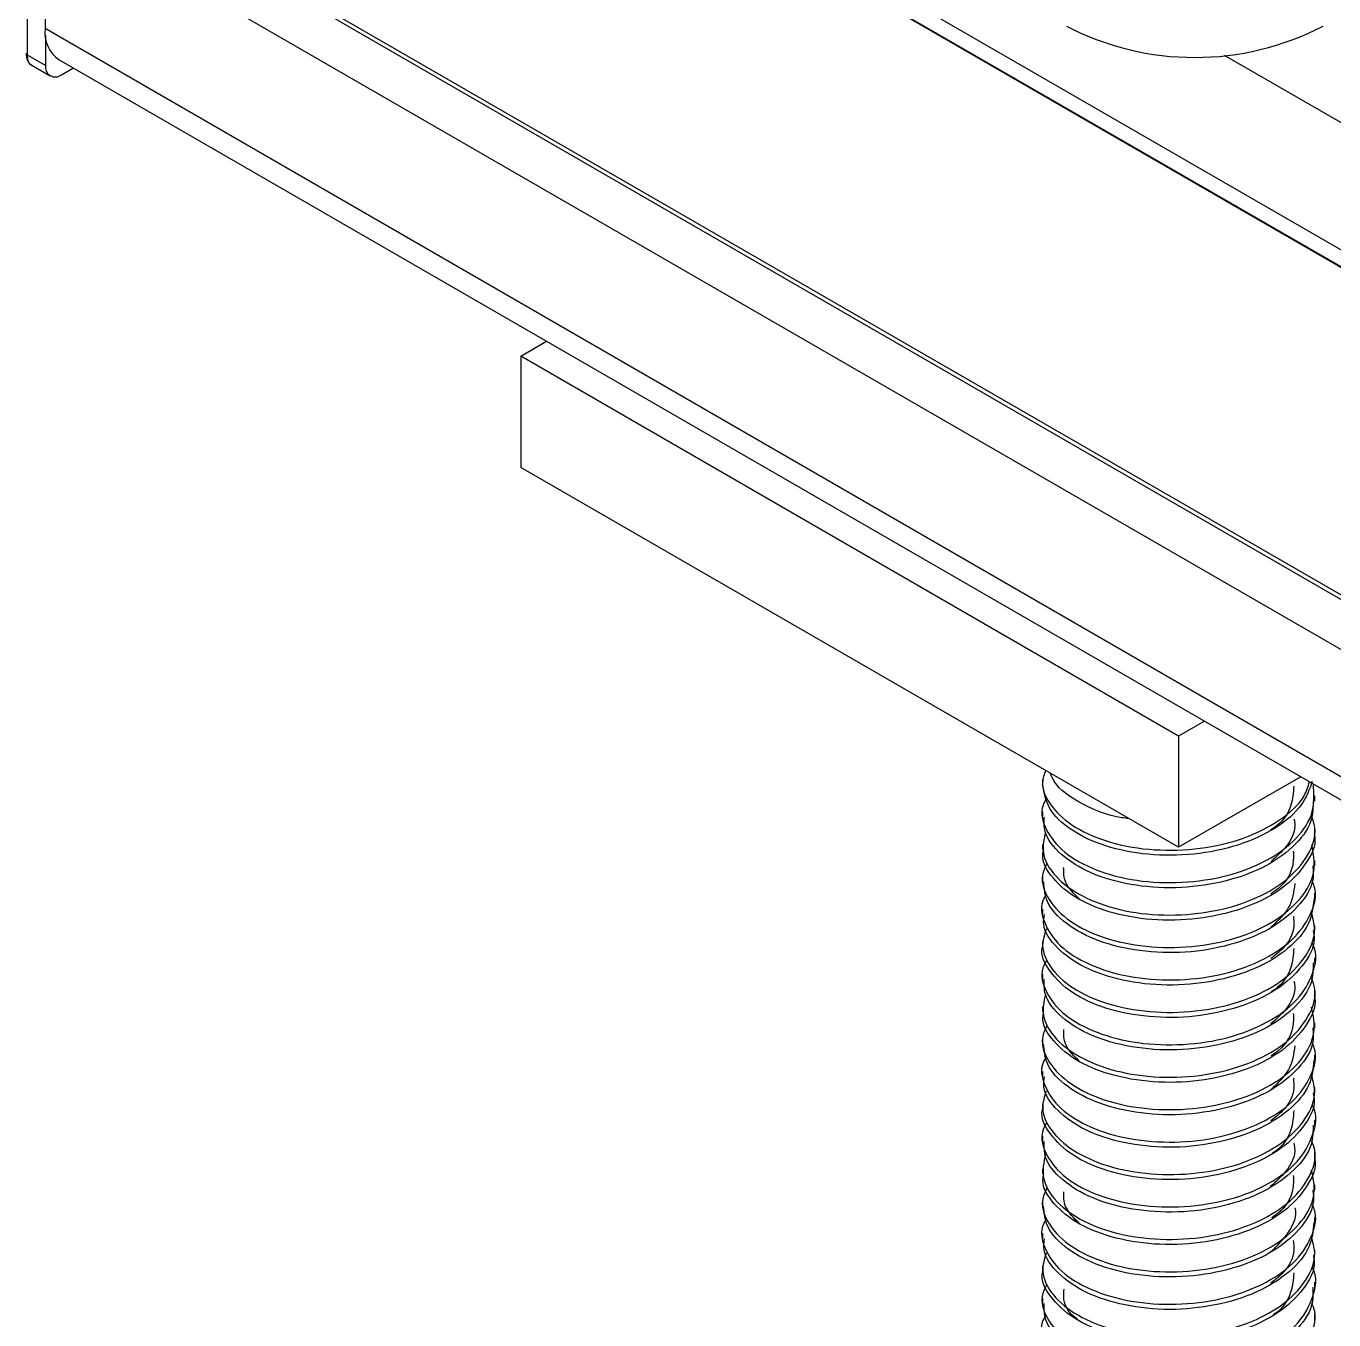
# Model space of a CAD drawing. Extents: x -976302 to -776254, y 5665 to 231437.
# Drawn here: x -791959.6 to -791669.6, y 89844.4 to 90131.2 of the extents above; entities that cross this region are included whole.
import ezdxf

# ---------------------------------------------------------------- set-up
doc = ezdxf.new("R2010")
doc.units = 0
doc.header["$LTSCALE"] = 1000
doc.header["$MEASUREMENT"] = 0
doc.layers.add('暖通', color=7, linetype='Continuous')

msp = doc.modelspace()

# ---------------------------------------------------------------- linework, layer by layer
at = {"layer": '暖通', "color": 7}
for p, q in [((-791959.32, 90124.8), (-791959.32, 90289.15)), ((-791959.32, 90124.8), (-791959.32, 90289.15)), ((-788397.26, 88193.43), (-791955.4, 90247.51)), ((-788397.26, 88193.43), (-791955.4, 90247.51)), ((-791953.11, 90242.44), (-788397.18, 88189.64)), ((-791953.11, 90242.44), (-788397.18, 88189.64)), ((-788397.18, 88189.49), (-791951.85, 90241.55)), ((-788397.18, 88189.49), (-791951.85, 90241.55)), ((-788397.18, 88115.85), (-791952.14, 90168.09)), ((-788397.18, 88115.85), (-791952.14, 90168.09)), ((-788397.18, 88116.86), (-791951.85, 90168.93)), ((-788397.18, 88116.86), (-791951.85, 90168.93)), ((-788397.26, 88104.79), (-791955.4, 90158.87)), ((-791955.4, 90158.87), (-791955.4, 90130.67)), ((-788397.26, 88104.79), (-791955.4, 90158.87)), ((-791955.4, 90158.87), (-791955.4, 90130.67)), ((-788397.26, 88076.59), (-791955.4, 90130.67)), ((-788397.26, 88076.59), (-791955.4, 90130.67)), ((-791955.32, 90129.21), (-791955.32, 90122.5)), ((-791955.32, 90129.21), (-791955.32, 90122.5)), ((-791955.32, 90122.5), (-791959.32, 90124.8)), ((-791955.32, 90122.5), (-791959.32, 90124.8)), ((-791952.28, 90123.76), (-788397.18, 88071.44)), ((-791952.28, 90123.76), (-788397.18, 88071.44)), ((-788680.71, 88385.27), (-791693.85, 90124.72)), ((-788680.71, 88385.27), (-791693.85, 90124.72)), ((-791958.47, 90122.61), (-791954.28, 90120.19)), ((-791958.47, 90122.61), (-791954.28, 90120.19)), ((-791951.77, 90120.44), (-791949.15, 90121.95)), ((-791951.77, 90120.44), (-791949.15, 90121.95)), ((-791849.91, 90058.05), (-791844.19, 90061.36)), ((-791849.91, 90058.05), (-791844.19, 90061.36)), ((-791704.02, 89973.84), (-791849.91, 90058.05)), ((-791849.91, 90058.05), (-791849.91, 90033.4)), ((-791704.02, 89973.84), (-791849.91, 90058.05)), ((-791849.91, 90058.05), (-791849.91, 90033.4)), ((-791704.02, 89949.18), (-791849.91, 90033.4)), ((-791704.02, 89949.18), (-791849.91, 90033.4)), ((-791698.3, 89977.14), (-791704.02, 89973.84)), ((-791698.3, 89977.14), (-791704.02, 89973.84)), ((-791704.02, 89973.84), (-791704.02, 89949.18)), ((-791704.02, 89973.84), (-791704.02, 89949.18)), ((-791734.21, 89964.2), (-791734.21, 89963.05)), ((-791734.21, 89964.2), (-791734.21, 89963.05)), ((-791676.95, 89964.81), (-791704.02, 89949.18)), ((-791676.95, 89964.81), (-791704.02, 89949.18)), ((-791673.83, 89959.46), (-791673.83, 89960.6)), ((-791673.83, 89959.46), (-791673.83, 89960.6)), ((-791734.21, 89957.01), (-791734.21, 89955.87)), ((-791734.21, 89957.01), (-791734.21, 89955.87)), ((-791673.83, 89952.27), (-791673.83, 89953.42)), ((-791673.83, 89952.27), (-791673.83, 89953.42)), ((-791734.21, 89949.82), (-791734.21, 89948.68)), ((-791734.21, 89949.82), (-791734.21, 89948.68)), ((-791673.83, 89945.08), (-791673.83, 89946.22)), ((-791673.83, 89945.08), (-791673.83, 89946.22)), ((-791734.21, 89942.63), (-791734.21, 89941.49)), ((-791734.21, 89942.63), (-791734.21, 89941.49)), ((-791673.83, 89937.89), (-791673.83, 89939.03)), ((-791673.83, 89937.89), (-791673.83, 89939.03)), ((-791734.21, 89935.43), (-791734.21, 89934.3)), ((-791734.21, 89935.43), (-791734.21, 89934.3)), ((-791673.83, 89930.7), (-791673.83, 89931.84)), ((-791673.83, 89930.7), (-791673.83, 89931.84)), ((-791734.21, 89928.25), (-791734.21, 89927.1)), ((-791734.21, 89928.25), (-791734.21, 89927.1)), ((-791673.83, 89923.51), (-791673.83, 89924.65)), ((-791673.83, 89923.51), (-791673.83, 89924.65)), ((-791734.21, 89921.05), (-791734.21, 89919.92)), ((-791734.21, 89921.05), (-791734.21, 89919.92)), ((-791673.83, 89916.32), (-791673.83, 89917.46)), ((-791673.83, 89916.32), (-791673.83, 89917.46)), ((-791734.21, 89913.86), (-791734.21, 89912.73)), ((-791734.21, 89913.86), (-791734.21, 89912.73)), ((-791673.83, 89909.13), (-791673.83, 89910.27)), ((-791673.83, 89909.13), (-791673.83, 89910.27)), ((-791734.21, 89906.68), (-791734.21, 89905.53)), ((-791734.21, 89906.68), (-791734.21, 89905.53)), ((-791673.83, 89901.94), (-791673.83, 89903.08)), ((-791673.83, 89901.94), (-791673.83, 89903.08)), ((-791734.21, 89899.48), (-791734.21, 89898.35)), ((-791734.21, 89899.48), (-791734.21, 89898.35)), ((-791673.83, 89894.75), (-791673.83, 89895.89)), ((-791673.83, 89894.75), (-791673.83, 89895.89)), ((-791734.21, 89892.3), (-791734.21, 89891.15)), ((-791734.21, 89892.3), (-791734.21, 89891.15)), ((-791673.83, 89887.56), (-791673.83, 89888.7)), ((-791673.83, 89887.56), (-791673.83, 89888.7)), ((-791734.21, 89885.1), (-791734.21, 89883.96)), ((-791734.21, 89885.1), (-791734.21, 89883.96)), ((-791673.83, 89880.36), (-791673.83, 89881.51)), ((-791673.83, 89880.36), (-791673.83, 89881.51)), ((-791734.21, 89877.91), (-791734.21, 89876.77)), ((-791734.21, 89877.91), (-791734.21, 89876.77)), ((-791673.83, 89873.18), (-791673.83, 89874.32)), ((-791673.83, 89873.18), (-791673.83, 89874.32)), ((-791734.21, 89870.73), (-791734.21, 89869.58)), ((-791734.21, 89870.73), (-791734.21, 89869.58)), ((-791673.83, 89865.99), (-791673.83, 89867.13)), ((-791673.83, 89865.99), (-791673.83, 89867.13)), ((-791734.21, 89863.53), (-791734.21, 89862.39)), ((-791734.21, 89863.53), (-791734.21, 89862.39)), ((-791673.83, 89858.8), (-791673.83, 89859.94)), ((-791673.83, 89858.8), (-791673.83, 89859.94)), ((-791734.21, 89856.34), (-791734.21, 89855.2)), ((-791734.21, 89856.34), (-791734.21, 89855.2)), ((-791673.83, 89851.61), (-791673.83, 89852.74)), ((-791673.83, 89851.61), (-791673.83, 89852.74)), ((-791734.21, 89849.15), (-791734.21, 89848.01)), ((-791734.21, 89849.15), (-791734.21, 89848.01)), ((-791673.83, 89844.41), (-791673.83, 89845.56)), ((-791673.83, 89844.41), (-791673.83, 89845.56))]:
    msp.add_line(p, q, dxfattribs=at)
for centre, radius, start, end in [((-791948.22, 90129.75), 7.24, 172.7442, 235.9436), ((-791948.22, 90129.75), 7.24, 172.7442, 235.9436), ((-791700.46, 90186.14), 61.87, 242.6097, 297.3903), ((-791700.46, 90186.14), 61.87, 242.6097, 297.3903), ((-791959.12, 90125.26), 0.495, 184.9664, 246.3537), ((-791959.12, 90125.26), 0.495, 184.9664, 246.3537), ((-791953.16, 90122.14), 2.2, 170.786, 309.2033), ((-791953.16, 90122.14), 2.2, 170.786, 309.2033)]:
    msp.add_arc(centre, radius, start, end, dxfattribs=at)
for points, knots in [([(-791959.59, 90125.23), (-791959.59, 90125.07), (-791959.63, 90124.31), (-791959.3, 90123.43), (-791958.76, 90122.68), (-791958.44, 90122.6), (-791958.42, 90122.59)], [0, 0, 0, 0, 0.13769, 0.653273, 0.985435, 1, 1, 1, 1]), ([(-791959.59, 90125.23), (-791959.59, 90125.07), (-791959.63, 90124.31), (-791959.3, 90123.43), (-791958.76, 90122.68), (-791958.44, 90122.6), (-791958.42, 90122.59)], [0, 0, 0, 0, 0.13769, 0.653273, 0.985435, 1, 1, 1, 1]), ([(-791958.44, 90122.66), (-791958.53, 90122.7), (-791958.86, 90122.82), (-791959.22, 90123.54), (-791959.29, 90124.38), (-791959.32, 90124.8)], [0, 0, 0, 0, 0.159313, 0.579219, 1, 1, 1, 1]), ([(-791958.44, 90122.66), (-791958.53, 90122.7), (-791958.86, 90122.82), (-791959.22, 90123.54), (-791959.29, 90124.38), (-791959.32, 90124.8)], [0, 0, 0, 0, 0.159313, 0.579219, 1, 1, 1, 1]), ([(-791733.54, 89966.23), (-791733.84, 89965.33), (-791734.73, 89962.64), (-791732.5, 89958.03), (-791727.26, 89953.38), (-791719.22, 89949.95), (-791709.5, 89948.31), (-791699.17, 89948.64), (-791689.34, 89950.92), (-791681.34, 89955.05), (-791676.25, 89959.5), (-791675.33, 89962.63), (-791675.01, 89963.69)], [0, 0, 0, 0, 0.055158, 0.1661414, 0.2771019, 0.3880936, 0.4990493, 0.6100184, 0.7209869, 0.8319485, 0.9429318, 1, 1, 1, 1]), ([(-791733.54, 89966.23), (-791733.84, 89965.33), (-791734.73, 89962.64), (-791732.5, 89958.03), (-791727.26, 89953.38), (-791719.22, 89949.95), (-791709.5, 89948.31), (-791699.17, 89948.64), (-791689.34, 89950.92), (-791681.34, 89955.05), (-791676.25, 89959.5), (-791675.33, 89962.63), (-791675.01, 89963.69)], [0, 0, 0, 0, 0.055158, 0.1661414, 0.2771019, 0.3880936, 0.4990493, 0.6100184, 0.7209869, 0.8319485, 0.9429318, 1, 1, 1, 1]), ([(-791715.03, 89955.54), (-791715.57, 89955.6), (-791719.4, 89956), (-791725.24, 89958.5), (-791730.85, 89962.05), (-791732.1, 89964.73), (-791732.52, 89965.64)], [0, 0, 0, 0, 0.061074, 0.435157, 0.809351, 1, 1, 1, 1]), ([(-791715.03, 89955.54), (-791715.57, 89955.6), (-791719.4, 89956), (-791725.24, 89958.5), (-791730.85, 89962.05), (-791732.1, 89964.73), (-791732.52, 89965.64)], [0, 0, 0, 0, 0.061074, 0.435157, 0.809351, 1, 1, 1, 1]), ([(-791733.29, 89960.12), (-791733.59, 89959.59), (-791734.88, 89957.31), (-791733.72, 89952.94), (-791729.75, 89947.9), (-791722.64, 89943.93), (-791713.48, 89941.52), (-791703.24, 89941.09), (-791693.1, 89942.59), (-791684.17, 89946.05), (-791677.55, 89950.96), (-791673.69, 89956.93), (-791673.99, 89961.11), (-791674.14, 89963.19)], [0, 0, 0, 0, 0.029612, 0.126756, 0.22388, 0.321012, 0.418143, 0.515263, 0.612409, 0.709532, 0.806682, 0.903802, 1, 1, 1, 1]), ([(-791733.29, 89960.12), (-791733.59, 89959.59), (-791734.88, 89957.31), (-791733.72, 89952.94), (-791729.75, 89947.9), (-791722.64, 89943.93), (-791713.48, 89941.52), (-791703.24, 89941.09), (-791693.1, 89942.59), (-791684.17, 89946.05), (-791677.55, 89950.96), (-791673.69, 89956.93), (-791673.99, 89961.11), (-791674.14, 89963.19)], [0, 0, 0, 0, 0.029612, 0.126756, 0.22388, 0.321012, 0.418143, 0.515263, 0.612409, 0.709532, 0.806682, 0.903802, 1, 1, 1, 1]), ([(-791674.41, 89963.77), (-791675.02, 89962.02), (-791676.36, 89958.22), (-791682.29, 89953.19), (-791690.65, 89949.38), (-791700.61, 89947.32), (-791710.93, 89947.3), (-791720.49, 89949.21), (-791728.12, 89952.8), (-791733.25, 89957.65), (-791733.87, 89961.27), (-791734.18, 89963.06)], [0, 0, 0, 0, 0.096839, 0.209995, 0.323184, 0.436337, 0.549514, 0.662673, 0.775838, 0.889006, 1, 1, 1, 1]), ([(-791674.41, 89963.77), (-791675.02, 89962.02), (-791676.36, 89958.22), (-791682.29, 89953.19), (-791690.65, 89949.38), (-791700.61, 89947.32), (-791710.93, 89947.3), (-791720.49, 89949.21), (-791728.12, 89952.8), (-791733.25, 89957.65), (-791733.87, 89961.27), (-791734.18, 89963.06)], [0, 0, 0, 0, 0.096839, 0.209995, 0.323184, 0.436337, 0.549514, 0.662673, 0.775838, 0.889006, 1, 1, 1, 1]), ([(-791678.49, 89962.69), (-791678.58, 89961.3), (-791678.79, 89958.12), (-791680.97, 89954.69), (-791683.35, 89953.18), (-791683.67, 89952.97)], [0, 0, 0, 0, 0.400329, 0.918248, 1, 1, 1, 1]), ([(-791678.49, 89962.69), (-791678.58, 89961.3), (-791678.79, 89958.12), (-791680.97, 89954.69), (-791683.35, 89953.18), (-791683.67, 89952.97)], [0, 0, 0, 0, 0.400329, 0.918248, 1, 1, 1, 1]), ([(-791674.18, 89959.48), (-791674.21, 89957.98), (-791674.29, 89954.38), (-791678.35, 89949.07), (-791685.3, 89944.3), (-791694.48, 89941.16), (-791704.7, 89939.86), (-791714.85, 89940.65), (-791723.81, 89943.24), (-791730.39, 89947.43), (-791733.98, 89951.89), (-791733.85, 89954.8), (-791733.8, 89955.88)], [0, 0, 0, 0, 0.077137, 0.184611, 0.292094, 0.399576, 0.507045, 0.614543, 0.722016, 0.829518, 0.936987, 1, 1, 1, 1]), ([(-791674.18, 89959.48), (-791674.21, 89957.98), (-791674.29, 89954.38), (-791678.35, 89949.07), (-791685.3, 89944.3), (-791694.48, 89941.16), (-791704.7, 89939.86), (-791714.85, 89940.65), (-791723.81, 89943.24), (-791730.39, 89947.43), (-791733.98, 89951.89), (-791733.85, 89954.8), (-791733.8, 89955.88)], [0, 0, 0, 0, 0.077137, 0.184611, 0.292094, 0.399576, 0.507045, 0.614543, 0.722016, 0.829518, 0.936987, 1, 1, 1, 1]), ([(-791733.54, 89952.56), (-791733.89, 89951.04), (-791734.65, 89947.69), (-791731.67, 89942.58), (-791725.75, 89938.16), (-791717.28, 89935.05), (-791707.34, 89933.84), (-791697.01, 89934.57), (-791687.49, 89937.28), (-791679.79, 89941.7), (-791675.02, 89947.28), (-791673.21, 89952.41), (-791674.27, 89955.29), (-791674.58, 89956.13)], [0, 0, 0, 0, 0.0815385, 0.1791122, 0.2766737, 0.3742622, 0.4718206, 0.5694004, 0.6669635, 0.7645323, 0.8621035, 0.9596619, 1, 1, 1, 1]), ([(-791733.54, 89952.56), (-791733.89, 89951.04), (-791734.65, 89947.69), (-791731.67, 89942.58), (-791725.75, 89938.16), (-791717.28, 89935.05), (-791707.34, 89933.84), (-791697.01, 89934.57), (-791687.49, 89937.28), (-791679.79, 89941.7), (-791675.02, 89947.28), (-791673.21, 89952.41), (-791674.27, 89955.29), (-791674.58, 89956.13)], [0, 0, 0, 0, 0.0815385, 0.1791122, 0.2766737, 0.3742622, 0.4718206, 0.5694004, 0.6669635, 0.7645323, 0.8621035, 0.9596619, 1, 1, 1, 1]), ([(-791678.44, 89955.48), (-791678.38, 89955.17), (-791677.93, 89953.08), (-791679.5, 89949.61), (-791682.34, 89947.08), (-791683.51, 89946.04)], [0, 0, 0, 0, 0.09235, 0.624857, 1, 1, 1, 1]), ([(-791678.44, 89955.48), (-791678.38, 89955.17), (-791677.93, 89953.08), (-791679.5, 89949.61), (-791682.34, 89947.08), (-791683.51, 89946.04)], [0, 0, 0, 0, 0.09235, 0.624857, 1, 1, 1, 1]), ([(-791733.26, 89945.62), (-791733.66, 89944.74), (-791734.86, 89942.1), (-791733.15, 89937.43), (-791728.47, 89932.58), (-791720.85, 89928.89), (-791711.38, 89926.89), (-791701.06, 89926.86), (-791691.08, 89928.78), (-791682.55, 89932.6), (-791676.51, 89937.76), (-791673.38, 89943.76), (-791674.13, 89947.78), (-791674.49, 89949.71)], [0, 0, 0, 0, 0.047287, 0.14328, 0.239248, 0.335236, 0.431204, 0.527172, 0.623154, 0.719122, 0.815118, 0.911083, 1, 1, 1, 1]), ([(-791733.26, 89945.62), (-791733.66, 89944.74), (-791734.86, 89942.1), (-791733.15, 89937.43), (-791728.47, 89932.58), (-791720.85, 89928.89), (-791711.38, 89926.89), (-791701.06, 89926.86), (-791691.08, 89928.78), (-791682.55, 89932.6), (-791676.51, 89937.76), (-791673.38, 89943.76), (-791674.13, 89947.78), (-791674.49, 89949.71)], [0, 0, 0, 0, 0.047287, 0.14328, 0.239248, 0.335236, 0.431204, 0.527172, 0.623154, 0.719122, 0.815118, 0.911083, 1, 1, 1, 1]), ([(-791674, 89952.26), (-791673.94, 89952.03), (-791673.39, 89949.73), (-791675.61, 89945.35), (-791680.69, 89939.82), (-791688.75, 89935.67), (-791698.44, 89933.22), (-791708.79, 89932.74), (-791718.57, 89934.28), (-791726.8, 89937.53), (-791732.15, 89942.2), (-791734.55, 89946.15), (-791734.03, 89948.31), (-791733.95, 89948.66)], [0, 0, 0, 0, 0.011893, 0.119422, 0.226928, 0.334465, 0.441967, 0.549481, 0.656996, 0.764503, 0.872032, 0.979536, 1, 1, 1, 1]), ([(-791674, 89952.26), (-791673.94, 89952.03), (-791673.39, 89949.73), (-791675.61, 89945.35), (-791680.69, 89939.82), (-791688.75, 89935.67), (-791698.44, 89933.22), (-791708.79, 89932.74), (-791718.57, 89934.28), (-791726.8, 89937.53), (-791732.15, 89942.2), (-791734.55, 89946.15), (-791734.03, 89948.31), (-791733.95, 89948.66)], [0, 0, 0, 0, 0.011893, 0.119422, 0.226928, 0.334465, 0.441967, 0.549481, 0.656996, 0.764503, 0.872032, 0.979536, 1, 1, 1, 1]), ([(-791678.59, 89948.3), (-791678.56, 89947.27), (-791678.47, 89944.43), (-791680.41, 89941.03), (-791682.95, 89939.23), (-791683.56, 89938.81)], [0, 0, 0, 0, 0.30505, 0.8339117, 1, 1, 1, 1]), ([(-791678.59, 89948.3), (-791678.56, 89947.27), (-791678.47, 89944.43), (-791680.41, 89941.03), (-791682.95, 89939.23), (-791683.56, 89938.81)], [0, 0, 0, 0, 0.30505, 0.8339117, 1, 1, 1, 1]), ([(-791674.26, 89945.09), (-791674.18, 89944.03), (-791673.94, 89940.88), (-791677.26, 89935.86), (-791683.6, 89930.79), (-791692.42, 89927.3), (-791702.51, 89925.58), (-791712.78, 89925.94), (-791722.08, 89928.17), (-791729.24, 89932.05), (-791733.61, 89936.74), (-791733.84, 89940.04), (-791733.94, 89941.5)], [0, 0, 0, 0, 0.0544136, 0.1618963, 0.2693744, 0.3768707, 0.4843436, 0.5918468, 0.6993223, 0.8068157, 0.9142942, 1, 1, 1, 1]), ([(-791674.26, 89945.09), (-791674.18, 89944.03), (-791673.94, 89940.88), (-791677.26, 89935.86), (-791683.6, 89930.79), (-791692.42, 89927.3), (-791702.51, 89925.58), (-791712.78, 89925.94), (-791722.08, 89928.17), (-791729.24, 89932.05), (-791733.61, 89936.74), (-791733.84, 89940.04), (-791733.94, 89941.5)], [0, 0, 0, 0, 0.0544136, 0.1618963, 0.2693744, 0.3768707, 0.4843436, 0.5918468, 0.6993223, 0.8068157, 0.9142942, 1, 1, 1, 1]), ([(-791725.91, 89937.6), (-791727.19, 89938.83), (-791729.5, 89941.03), (-791729.51, 89943.58), (-791729.52, 89944.72)], [0, 0, 0, 0, 0.554473, 1, 1, 1, 1]), ([(-791725.91, 89937.6), (-791727.19, 89938.83), (-791729.5, 89941.03), (-791729.51, 89943.58), (-791729.52, 89944.72)], [0, 0, 0, 0, 0.554473, 1, 1, 1, 1]), ([(-791733.41, 89938.66), (-791733.56, 89938.42), (-791734.86, 89936.47), (-791734.08, 89932.38), (-791730.77, 89927.19), (-791724.12, 89922.99), (-791715.28, 89920.25), (-791705.16, 89919.46), (-791694.9, 89920.59), (-791685.69, 89923.71), (-791678.48, 89928.41), (-791674.45, 89934.19), (-791673.14, 89938.91), (-791674.23, 89941.3), (-791674.41, 89941.69)], [0, 0, 0, 0, 0.01343, 0.110247, 0.207057, 0.303865, 0.400687, 0.497489, 0.59432, 0.691124, 0.787947, 0.884754, 0.981558, 1, 1, 1, 1]), ([(-791733.41, 89938.66), (-791733.56, 89938.42), (-791734.86, 89936.47), (-791734.08, 89932.38), (-791730.77, 89927.19), (-791724.12, 89922.99), (-791715.28, 89920.25), (-791705.16, 89919.46), (-791694.9, 89920.59), (-791685.69, 89923.71), (-791678.48, 89928.41), (-791674.45, 89934.19), (-791673.14, 89938.91), (-791674.23, 89941.3), (-791674.41, 89941.69)], [0, 0, 0, 0, 0.01343, 0.110247, 0.207057, 0.303865, 0.400687, 0.497489, 0.59432, 0.691124, 0.787947, 0.884754, 0.981558, 1, 1, 1, 1]), ([(-791678.26, 89941.11), (-791678.49, 89939.32), (-791678.92, 89935.84), (-791681.99, 89932.9), (-791683.47, 89931.48)], [0, 0, 0, 0, 0.514013, 1, 1, 1, 1]), ([(-791678.26, 89941.11), (-791678.49, 89939.32), (-791678.92, 89935.84), (-791681.99, 89932.9), (-791683.47, 89931.48)], [0, 0, 0, 0, 0.514013, 1, 1, 1, 1]), ([(-791673.98, 89937.9), (-791674.19, 89936.02), (-791674.63, 89932.05), (-791679.43, 89926.51), (-791686.86, 89922.02), (-791696.31, 89919.2), (-791706.61, 89918.28), (-791716.62, 89919.43), (-791725.25, 89922.32), (-791731.28, 89926.76), (-791734.26, 89930.99), (-791733.9, 89933.56), (-791733.8, 89934.29)], [0, 0, 0, 0, 0.096921, 0.204406, 0.31191, 0.419396, 0.52688, 0.634382, 0.741867, 0.849383, 0.956864, 1, 1, 1, 1]), ([(-791673.98, 89937.9), (-791674.19, 89936.02), (-791674.63, 89932.05), (-791679.43, 89926.51), (-791686.86, 89922.02), (-791696.31, 89919.2), (-791706.61, 89918.28), (-791716.62, 89919.43), (-791725.25, 89922.32), (-791731.28, 89926.76), (-791734.26, 89930.99), (-791733.9, 89933.56), (-791733.8, 89934.29)], [0, 0, 0, 0, 0.096921, 0.204406, 0.31191, 0.419396, 0.52688, 0.634382, 0.741867, 0.849383, 0.956864, 1, 1, 1, 1]), ([(-791733.36, 89931.11), (-791733.77, 89929.89), (-791734.77, 89926.87), (-791732.43, 89921.95), (-791727.07, 89917.31), (-791718.98, 89913.93), (-791709.23, 89912.34), (-791698.89, 89912.72), (-791689.13, 89915.06), (-791681.03, 89919.21), (-791675.65, 89924.61), (-791673.29, 89930.17), (-791674.26, 89933.57), (-791674.64, 89934.92)], [0, 0, 0, 0, 0.065575, 0.162377, 0.259159, 0.355969, 0.452747, 0.549537, 0.646326, 0.743109, 0.83991, 0.936689, 1, 1, 1, 1]), ([(-791733.36, 89931.11), (-791733.77, 89929.89), (-791734.77, 89926.87), (-791732.43, 89921.95), (-791727.07, 89917.31), (-791718.98, 89913.93), (-791709.23, 89912.34), (-791698.89, 89912.72), (-791689.13, 89915.06), (-791681.03, 89919.21), (-791675.65, 89924.61), (-791673.29, 89930.17), (-791674.26, 89933.57), (-791674.64, 89934.92)], [0, 0, 0, 0, 0.065575, 0.162377, 0.259159, 0.355969, 0.452747, 0.549537, 0.646326, 0.743109, 0.83991, 0.936689, 1, 1, 1, 1]), ([(-791678.58, 89933.91), (-791678.49, 89933.23), (-791678.19, 89930.75), (-791679.93, 89927.33), (-791682.65, 89925.2), (-791683.55, 89924.49)], [0, 0, 0, 0, 0.202516, 0.735048, 1, 1, 1, 1]), ([(-791678.58, 89933.91), (-791678.49, 89933.23), (-791678.19, 89930.75), (-791679.93, 89927.33), (-791682.65, 89925.2), (-791683.55, 89924.49)], [0, 0, 0, 0, 0.202516, 0.735048, 1, 1, 1, 1]), ([(-791674.19, 89930.69), (-791674.08, 89930.07), (-791673.63, 89927.38), (-791676.31, 89922.69), (-791682, 89917.36), (-791690.43, 89913.51), (-791700.33, 89911.4), (-791710.67, 89911.32), (-791720.23, 89913.18), (-791728.06, 89916.73), (-791732.77, 89921.58), (-791734.77, 89925.27), (-791734.21, 89927.09), (-791734.2, 89927.1)], [0, 0, 0, 0, 0.031687, 0.139199, 0.246696, 0.354224, 0.461717, 0.569232, 0.676732, 0.784235, 0.891745, 0.999238, 1, 1, 1, 1]), ([(-791674.19, 89930.69), (-791674.08, 89930.07), (-791673.63, 89927.38), (-791676.31, 89922.69), (-791682, 89917.36), (-791690.43, 89913.51), (-791700.33, 89911.4), (-791710.67, 89911.32), (-791720.23, 89913.18), (-791728.06, 89916.73), (-791732.77, 89921.58), (-791734.77, 89925.27), (-791734.21, 89927.09), (-791734.2, 89927.1)], [0, 0, 0, 0, 0.031687, 0.139199, 0.246696, 0.354224, 0.461717, 0.569232, 0.676732, 0.784235, 0.891745, 0.999238, 1, 1, 1, 1]), ([(-791733.28, 89924.15), (-791733.59, 89923.58), (-791734.88, 89921.26), (-791733.66, 89916.85), (-791729.6, 89911.82), (-791722.42, 89907.89), (-791713.22, 89905.53), (-791702.97, 89905.16), (-791692.83, 89906.71), (-791683.99, 89910.2), (-791677.31, 89915.17), (-791674, 89921.12), (-791673.15, 89925.63), (-791674.33, 89927.75), (-791674.41, 89927.89)], [0, 0, 0, 0, 0.03159, 0.127749, 0.223888, 0.320037, 0.416182, 0.512318, 0.608477, 0.704616, 0.800781, 0.896916, 0.993061, 1, 1, 1, 1]), ([(-791733.28, 89924.15), (-791733.59, 89923.58), (-791734.88, 89921.26), (-791733.66, 89916.85), (-791729.6, 89911.82), (-791722.42, 89907.89), (-791713.22, 89905.53), (-791702.97, 89905.16), (-791692.83, 89906.71), (-791683.99, 89910.2), (-791677.31, 89915.17), (-791674, 89921.12), (-791673.15, 89925.63), (-791674.33, 89927.75), (-791674.41, 89927.89)], [0, 0, 0, 0, 0.03159, 0.127749, 0.223888, 0.320037, 0.416182, 0.512318, 0.608477, 0.704616, 0.800781, 0.896916, 0.993061, 1, 1, 1, 1]), ([(-791678.48, 89926.74), (-791678.58, 89925.33), (-791678.81, 89922.13), (-791680.96, 89918.75), (-791683.25, 89917.28), (-791683.49, 89917.13)], [0, 0, 0, 0, 0.411906, 0.937408, 1, 1, 1, 1]), ([(-791678.48, 89926.74), (-791678.58, 89925.33), (-791678.81, 89922.13), (-791680.96, 89918.75), (-791683.25, 89917.28), (-791683.49, 89917.13)], [0, 0, 0, 0, 0.411906, 0.937408, 1, 1, 1, 1]), ([(-791674.2, 89923.53), (-791674.21, 89922.08), (-791674.24, 89918.54), (-791678.21, 89913.27), (-791685.08, 89908.45), (-791694.22, 89905.27), (-791704.43, 89903.92), (-791714.59, 89904.65), (-791723.6, 89907.19), (-791730.25, 89911.35), (-791733.93, 89915.84), (-791733.84, 89918.8), (-791733.81, 89919.93)], [0, 0, 0, 0, 0.074292, 0.181766, 0.289246, 0.396729, 0.504198, 0.611696, 0.719169, 0.826668, 0.934138, 1, 1, 1, 1]), ([(-791674.2, 89923.53), (-791674.21, 89922.08), (-791674.24, 89918.54), (-791678.21, 89913.27), (-791685.08, 89908.45), (-791694.22, 89905.27), (-791704.43, 89903.92), (-791714.59, 89904.65), (-791723.6, 89907.19), (-791730.25, 89911.35), (-791733.93, 89915.84), (-791733.84, 89918.8), (-791733.81, 89919.93)], [0, 0, 0, 0, 0.074292, 0.181766, 0.289246, 0.396729, 0.504198, 0.611696, 0.719169, 0.826668, 0.934138, 1, 1, 1, 1]), ([(-791733.57, 89916.62), (-791733.91, 89915.04), (-791734.63, 89911.64), (-791731.56, 89906.5), (-791725.56, 89902.1), (-791717.03, 89899.04), (-791707.07, 89897.88), (-791696.74, 89898.66), (-791687.26, 89901.42), (-791679.62, 89905.88), (-791674.94, 89911.49), (-791673.2, 89916.56), (-791674.26, 89919.36), (-791674.55, 89920.13)], [0, 0, 0, 0, 0.084305, 0.181943, 0.27957, 0.377223, 0.474847, 0.572493, 0.670121, 0.767756, 0.865392, 0.963016, 1, 1, 1, 1]), ([(-791733.57, 89916.62), (-791733.91, 89915.04), (-791734.63, 89911.64), (-791731.56, 89906.5), (-791725.56, 89902.1), (-791717.03, 89899.04), (-791707.07, 89897.88), (-791696.74, 89898.66), (-791687.26, 89901.42), (-791679.62, 89905.88), (-791674.94, 89911.49), (-791673.2, 89916.56), (-791674.26, 89919.36), (-791674.55, 89920.13)], [0, 0, 0, 0, 0.084305, 0.181943, 0.27957, 0.377223, 0.474847, 0.572493, 0.670121, 0.767756, 0.865392, 0.963016, 1, 1, 1, 1]), ([(-791678.45, 89919.52), (-791678.38, 89919.2), (-791677.95, 89917.09), (-791679.54, 89913.59), (-791682.4, 89911.06), (-791683.59, 89910.01)], [0, 0, 0, 0, 0.09729, 0.625207, 1, 1, 1, 1]), ([(-791678.45, 89919.52), (-791678.38, 89919.2), (-791677.95, 89917.09), (-791679.54, 89913.59), (-791682.4, 89911.06), (-791683.59, 89910.01)], [0, 0, 0, 0, 0.09729, 0.625207, 1, 1, 1, 1]), ([(-791673.96, 89916.31), (-791673.92, 89916.13), (-791673.36, 89913.89), (-791675.52, 89909.55), (-791680.51, 89904), (-791688.51, 89899.8), (-791698.17, 89897.31), (-791708.52, 89896.78), (-791718.33, 89898.27), (-791726.61, 89901.47), (-791732.05, 89906.11), (-791734.51, 89910.1), (-791734.01, 89912.31), (-791733.92, 89912.71)], [0, 0, 0, 0, 0.009066, 0.116595, 0.2241, 0.331635, 0.439136, 0.546647, 0.654162, 0.761668, 0.869197, 0.976699, 1, 1, 1, 1]), ([(-791673.96, 89916.31), (-791673.92, 89916.13), (-791673.36, 89913.89), (-791675.52, 89909.55), (-791680.51, 89904), (-791688.51, 89899.8), (-791698.17, 89897.31), (-791708.52, 89896.78), (-791718.33, 89898.27), (-791726.61, 89901.47), (-791732.05, 89906.11), (-791734.51, 89910.1), (-791734.01, 89912.31), (-791733.92, 89912.71)], [0, 0, 0, 0, 0.009066, 0.116595, 0.2241, 0.331635, 0.439136, 0.546647, 0.654162, 0.761668, 0.869197, 0.976699, 1, 1, 1, 1]), ([(-791733.27, 89909.65), (-791733.67, 89908.73), (-791734.85, 89906.04), (-791733.07, 89901.34), (-791728.3, 89896.51), (-791720.62, 89892.86), (-791711.11, 89890.91), (-791700.79, 89890.94), (-791690.83, 89892.91), (-791682.35, 89896.77), (-791676.4, 89901.96), (-791673.37, 89907.91), (-791674.15, 89911.85), (-791674.52, 89913.71)], [0, 0, 0, 0, 0.04958, 0.14567, 0.241736, 0.337823, 0.433887, 0.529954, 0.626033, 0.722098, 0.818191, 0.914254, 1, 1, 1, 1]), ([(-791733.27, 89909.65), (-791733.67, 89908.73), (-791734.85, 89906.04), (-791733.07, 89901.34), (-791728.3, 89896.51), (-791720.62, 89892.86), (-791711.11, 89890.91), (-791700.79, 89890.94), (-791690.83, 89892.91), (-791682.35, 89896.77), (-791676.4, 89901.96), (-791673.37, 89907.91), (-791674.15, 89911.85), (-791674.52, 89913.71)], [0, 0, 0, 0, 0.04958, 0.14567, 0.241736, 0.337823, 0.433887, 0.529954, 0.626033, 0.722098, 0.818191, 0.914254, 1, 1, 1, 1]), ([(-791678.59, 89912.35), (-791678.56, 89911.29), (-791678.49, 89908.44), (-791680.41, 89905.07), (-791682.91, 89903.31), (-791683.47, 89902.92)], [0, 0, 0, 0, 0.3133451, 0.8464895, 1, 1, 1, 1]), ([(-791678.59, 89912.35), (-791678.56, 89911.29), (-791678.49, 89908.44), (-791680.41, 89905.07), (-791682.91, 89903.31), (-791683.47, 89902.92)], [0, 0, 0, 0, 0.3133451, 0.8464895, 1, 1, 1, 1]), ([(-791674.26, 89909.13), (-791674.17, 89908.13), (-791673.9, 89905.03), (-791677.13, 89900.06), (-791683.39, 89894.95), (-791692.17, 89891.42), (-791702.24, 89889.65), (-791712.52, 89889.96), (-791721.85, 89892.14), (-791729.08, 89895.98), (-791733.56, 89900.7), (-791733.84, 89904.04), (-791733.96, 89905.55)], [0, 0, 0, 0, 0.051562, 0.159047, 0.266526, 0.374026, 0.4815, 0.589005, 0.696482, 0.803975, 0.911457, 1, 1, 1, 1]), ([(-791674.26, 89909.13), (-791674.17, 89908.13), (-791673.9, 89905.03), (-791677.13, 89900.06), (-791683.39, 89894.95), (-791692.17, 89891.42), (-791702.24, 89889.65), (-791712.52, 89889.96), (-791721.85, 89892.14), (-791729.08, 89895.98), (-791733.56, 89900.7), (-791733.84, 89904.04), (-791733.96, 89905.55)], [0, 0, 0, 0, 0.051562, 0.159047, 0.266526, 0.374026, 0.4815, 0.589005, 0.696482, 0.803975, 0.911457, 1, 1, 1, 1]), ([(-791725.9, 89901.62), (-791727.2, 89902.87), (-791729.51, 89905.09), (-791729.51, 89907.65), (-791729.51, 89908.76)], [0, 0, 0, 0, 0.563221, 1, 1, 1, 1]), ([(-791725.9, 89901.62), (-791727.2, 89902.87), (-791729.51, 89905.09), (-791729.51, 89907.65), (-791729.51, 89908.76)], [0, 0, 0, 0, 0.563221, 1, 1, 1, 1]), ([(-791733.38, 89902.69), (-791733.56, 89902.41), (-791734.86, 89900.41), (-791734.04, 89896.28), (-791730.63, 89891.11), (-791723.91, 89886.95), (-791715.03, 89884.25), (-791704.88, 89883.51), (-791694.64, 89884.7), (-791685.48, 89887.86), (-791678.33, 89892.6), (-791674.38, 89898.4), (-791673.14, 89903.1), (-791674.24, 89905.45), (-791674.41, 89905.81)], [0, 0, 0, 0, 0.01573, 0.112462, 0.209186, 0.305908, 0.402642, 0.499359, 0.596103, 0.692822, 0.78956, 0.886279, 0.982998, 1, 1, 1, 1]), ([(-791733.38, 89902.69), (-791733.56, 89902.41), (-791734.86, 89900.41), (-791734.04, 89896.28), (-791730.63, 89891.11), (-791723.91, 89886.95), (-791715.03, 89884.25), (-791704.88, 89883.51), (-791694.64, 89884.7), (-791685.48, 89887.86), (-791678.33, 89892.6), (-791674.38, 89898.4), (-791673.14, 89903.1), (-791674.24, 89905.45), (-791674.41, 89905.81)], [0, 0, 0, 0, 0.01573, 0.112462, 0.209186, 0.305908, 0.402642, 0.499359, 0.596103, 0.692822, 0.78956, 0.886279, 0.982998, 1, 1, 1, 1]), ([(-791678.25, 89905.16), (-791678.49, 89903.35), (-791678.96, 89899.81), (-791682.1, 89896.82), (-791683.64, 89895.36)], [0, 0, 0, 0, 0.510054, 1, 1, 1, 1]), ([(-791678.25, 89905.16), (-791678.49, 89903.35), (-791678.96, 89899.81), (-791682.1, 89896.82), (-791683.64, 89895.36)], [0, 0, 0, 0, 0.510054, 1, 1, 1, 1]), ([(-791674.02, 89901.95), (-791674.2, 89900.12), (-791674.58, 89896.2), (-791679.27, 89890.7), (-791686.63, 89886.17), (-791696.05, 89883.3), (-791706.34, 89882.33), (-791716.37, 89883.42), (-791725.05, 89886.27), (-791731.16, 89890.67), (-791734.22, 89894.94), (-791733.89, 89897.56), (-791733.79, 89898.34)], [0, 0, 0, 0, 0.094092, 0.201574, 0.309075, 0.416559, 0.52404, 0.63154, 0.739023, 0.846537, 0.954015, 1, 1, 1, 1]), ([(-791674.02, 89901.95), (-791674.2, 89900.12), (-791674.58, 89896.2), (-791679.27, 89890.7), (-791686.63, 89886.17), (-791696.05, 89883.3), (-791706.34, 89882.33), (-791716.37, 89883.42), (-791725.05, 89886.27), (-791731.16, 89890.67), (-791734.22, 89894.94), (-791733.89, 89897.56), (-791733.79, 89898.34)], [0, 0, 0, 0, 0.094092, 0.201574, 0.309075, 0.416559, 0.52404, 0.63154, 0.739023, 0.846537, 0.954015, 1, 1, 1, 1]), ([(-791733.38, 89895.14), (-791733.78, 89893.88), (-791734.76, 89890.81), (-791732.33, 89885.86), (-791726.89, 89881.26), (-791718.74, 89877.91), (-791708.96, 89876.37), (-791698.62, 89876.8), (-791688.89, 89879.2), (-791680.84, 89883.39), (-791675.55, 89888.81), (-791673.27, 89894.31), (-791674.27, 89897.64), (-791674.64, 89898.92)], [0, 0, 0, 0, 0.067868, 0.164776, 0.261665, 0.358584, 0.455469, 0.55237, 0.649265, 0.746157, 0.843064, 0.939951, 1, 1, 1, 1]), ([(-791733.38, 89895.14), (-791733.78, 89893.88), (-791734.76, 89890.81), (-791732.33, 89885.86), (-791726.89, 89881.26), (-791718.74, 89877.91), (-791708.96, 89876.37), (-791698.62, 89876.8), (-791688.89, 89879.2), (-791680.84, 89883.39), (-791675.55, 89888.81), (-791673.27, 89894.31), (-791674.27, 89897.64), (-791674.64, 89898.92)], [0, 0, 0, 0, 0.067868, 0.164776, 0.261665, 0.358584, 0.455469, 0.55237, 0.649265, 0.746157, 0.843064, 0.939951, 1, 1, 1, 1]), ([(-791678.58, 89897.96), (-791678.5, 89897.25), (-791678.2, 89894.76), (-791679.96, 89891.34), (-791682.66, 89889.23), (-791683.55, 89888.54)], [0, 0, 0, 0, 0.208244, 0.740547, 1, 1, 1, 1]), ([(-791678.58, 89897.96), (-791678.5, 89897.25), (-791678.2, 89894.76), (-791679.96, 89891.34), (-791682.66, 89889.23), (-791683.55, 89888.54)], [0, 0, 0, 0, 0.208244, 0.740547, 1, 1, 1, 1]), ([(-791674.17, 89894.73), (-791674.07, 89894.18), (-791673.6, 89891.54), (-791676.2, 89886.9), (-791681.81, 89881.53), (-791690.19, 89877.64), (-791700.06, 89875.48), (-791710.4, 89875.34), (-791719.99, 89877.16), (-791727.88, 89880.66), (-791732.69, 89885.49), (-791734.74, 89889.22), (-791734.18, 89891.09), (-791734.16, 89891.15)], [0, 0, 0, 0, 0.028842, 0.136359, 0.243859, 0.351391, 0.458887, 0.566404, 0.673907, 0.781413, 0.888927, 0.996424, 1, 1, 1, 1]), ([(-791674.17, 89894.73), (-791674.07, 89894.18), (-791673.6, 89891.54), (-791676.2, 89886.9), (-791681.81, 89881.53), (-791690.19, 89877.64), (-791700.06, 89875.48), (-791710.4, 89875.34), (-791719.99, 89877.16), (-791727.88, 89880.66), (-791732.69, 89885.49), (-791734.74, 89889.22), (-791734.18, 89891.09), (-791734.16, 89891.15)], [0, 0, 0, 0, 0.028842, 0.136359, 0.243859, 0.351391, 0.458887, 0.566404, 0.673907, 0.781413, 0.888927, 0.996424, 1, 1, 1, 1]), ([(-791733.27, 89888.18), (-791733.6, 89887.57), (-791734.88, 89885.2), (-791733.59, 89880.75), (-791729.44, 89875.75), (-791722.2, 89871.85), (-791712.96, 89869.55), (-791702.7, 89869.22), (-791692.58, 89870.82), (-791683.78, 89874.37), (-791677.17, 89879.36), (-791673.96, 89885.33), (-791673.16, 89889.82), (-791674.34, 89891.9), (-791674.41, 89892.01)], [0, 0, 0, 0, 0.033836, 0.129916, 0.225974, 0.322044, 0.418107, 0.514163, 0.610241, 0.7063, 0.802385, 0.898439, 0.994506, 1, 1, 1, 1]), ([(-791733.27, 89888.18), (-791733.6, 89887.57), (-791734.88, 89885.2), (-791733.59, 89880.75), (-791729.44, 89875.75), (-791722.2, 89871.85), (-791712.96, 89869.55), (-791702.7, 89869.22), (-791692.58, 89870.82), (-791683.78, 89874.37), (-791677.17, 89879.36), (-791673.96, 89885.33), (-791673.16, 89889.82), (-791674.34, 89891.9), (-791674.41, 89892.01)], [0, 0, 0, 0, 0.033836, 0.129916, 0.225974, 0.322044, 0.418107, 0.514163, 0.610241, 0.7063, 0.802385, 0.898439, 0.994506, 1, 1, 1, 1]), ([(-791678.47, 89890.79), (-791678.58, 89889.36), (-791678.84, 89886.14), (-791680.93, 89882.81), (-791683.14, 89881.39), (-791683.3, 89881.29)], [0, 0, 0, 0, 0.424453, 0.958553, 1, 1, 1, 1]), ([(-791678.47, 89890.79), (-791678.58, 89889.36), (-791678.84, 89886.14), (-791680.93, 89882.81), (-791683.14, 89881.39), (-791683.3, 89881.29)], [0, 0, 0, 0, 0.424453, 0.958553, 1, 1, 1, 1]), ([(-791674.21, 89887.57), (-791674.21, 89886.18), (-791674.2, 89882.7), (-791678.07, 89877.46), (-791684.86, 89872.6), (-791693.96, 89869.38), (-791704.15, 89867.97), (-791714.34, 89868.66), (-791723.39, 89871.15), (-791730.11, 89875.27), (-791733.89, 89879.79), (-791733.84, 89882.8), (-791733.82, 89883.98)], [0, 0, 0, 0, 0.071444, 0.178919, 0.286398, 0.393882, 0.50135, 0.608849, 0.716321, 0.823819, 0.931289, 1, 1, 1, 1]), ([(-791674.21, 89887.57), (-791674.21, 89886.18), (-791674.2, 89882.7), (-791678.07, 89877.46), (-791684.86, 89872.6), (-791693.96, 89869.38), (-791704.15, 89867.97), (-791714.34, 89868.66), (-791723.39, 89871.15), (-791730.11, 89875.27), (-791733.89, 89879.79), (-791733.84, 89882.8), (-791733.82, 89883.98)], [0, 0, 0, 0, 0.071444, 0.178919, 0.286398, 0.393882, 0.50135, 0.608849, 0.716321, 0.823819, 0.931289, 1, 1, 1, 1]), ([(-791733.57, 89881.15), (-791733.94, 89879.36), (-791734.67, 89875.75), (-791731.45, 89870.42), (-791725.36, 89866.05), (-791716.79, 89863.03), (-791706.79, 89861.93), (-791696.48, 89862.76), (-791687.03, 89865.57), (-791679.45, 89870.06), (-791674.86, 89875.7), (-791673.19, 89880.7), (-791674.25, 89883.43), (-791674.52, 89884.13)], [0, 0, 0, 0, 0.0947927, 0.1916696, 0.2885364, 0.3854276, 0.4822915, 0.5791787, 0.676046, 0.7729222, 0.8697961, 0.9666599, 1, 1, 1, 1]), ([(-791733.57, 89881.15), (-791733.94, 89879.36), (-791734.67, 89875.75), (-791731.45, 89870.42), (-791725.36, 89866.05), (-791716.79, 89863.03), (-791706.79, 89861.93), (-791696.48, 89862.76), (-791687.03, 89865.57), (-791679.45, 89870.06), (-791674.86, 89875.7), (-791673.19, 89880.7), (-791674.25, 89883.43), (-791674.52, 89884.13)], [0, 0, 0, 0, 0.0947927, 0.1916696, 0.2885364, 0.3854276, 0.4822915, 0.5791787, 0.676046, 0.7729222, 0.8697961, 0.9666599, 1, 1, 1, 1]), ([(-791678.46, 89883.57), (-791678.39, 89883.22), (-791677.96, 89881.09), (-791679.59, 89877.56), (-791682.48, 89875.03), (-791683.69, 89873.97)], [0, 0, 0, 0, 0.1019334, 0.6242384, 1, 1, 1, 1]), ([(-791678.46, 89883.57), (-791678.39, 89883.22), (-791677.96, 89881.09), (-791679.59, 89877.56), (-791682.48, 89875.03), (-791683.69, 89873.97)], [0, 0, 0, 0, 0.1019334, 0.6242384, 1, 1, 1, 1]), ([(-791673.92, 89880.36), (-791673.89, 89880.24), (-791673.33, 89878.05), (-791675.43, 89873.75), (-791680.33, 89868.18), (-791688.28, 89863.94), (-791697.9, 89861.4), (-791708.25, 89860.81), (-791718.09, 89862.25), (-791726.42, 89865.41), (-791731.94, 89870.03), (-791734.48, 89874.05), (-791733.99, 89876.31), (-791733.9, 89876.76)], [0, 0, 0, 0, 0.0062428, 0.113771, 0.2212745, 0.3288058, 0.4363054, 0.5438141, 0.6513276, 0.7588312, 0.8663602, 0.9738604, 1, 1, 1, 1]), ([(-791673.92, 89880.36), (-791673.89, 89880.24), (-791673.33, 89878.05), (-791675.43, 89873.75), (-791680.33, 89868.18), (-791688.28, 89863.94), (-791697.9, 89861.4), (-791708.25, 89860.81), (-791718.09, 89862.25), (-791726.42, 89865.41), (-791731.94, 89870.03), (-791734.48, 89874.05), (-791733.99, 89876.31), (-791733.9, 89876.76)], [0, 0, 0, 0, 0.0062428, 0.113771, 0.2212745, 0.3288058, 0.4363054, 0.5438141, 0.6513276, 0.7588312, 0.8663602, 0.9738604, 1, 1, 1, 1]), ([(-791733.27, 89873.68), (-791733.68, 89872.72), (-791734.84, 89869.98), (-791732.99, 89865.24), (-791728.13, 89860.45), (-791720.39, 89856.83), (-791710.84, 89854.93), (-791700.51, 89855.01), (-791690.59, 89857.03), (-791682.16, 89860.94), (-791676.28, 89866.16), (-791673.36, 89872.06), (-791674.17, 89875.92), (-791674.55, 89877.7)], [0, 0, 0, 0, 0.051873, 0.148062, 0.244227, 0.340414, 0.436576, 0.532743, 0.628919, 0.725084, 0.821275, 0.917436, 1, 1, 1, 1]), ([(-791733.27, 89873.68), (-791733.68, 89872.72), (-791734.84, 89869.98), (-791732.99, 89865.24), (-791728.13, 89860.45), (-791720.39, 89856.83), (-791710.84, 89854.93), (-791700.51, 89855.01), (-791690.59, 89857.03), (-791682.16, 89860.94), (-791676.28, 89866.16), (-791673.36, 89872.06), (-791674.17, 89875.92), (-791674.55, 89877.7)], [0, 0, 0, 0, 0.051873, 0.148062, 0.244227, 0.340414, 0.436576, 0.532743, 0.628919, 0.725084, 0.821275, 0.917436, 1, 1, 1, 1]), ([(-791678.59, 89876.4), (-791678.56, 89875.32), (-791678.5, 89872.45), (-791680.41, 89869.1), (-791682.87, 89867.38), (-791683.37, 89867.03)], [0, 0, 0, 0, 0.321932, 0.859691, 1, 1, 1, 1]), ([(-791678.59, 89876.4), (-791678.56, 89875.32), (-791678.5, 89872.45), (-791680.41, 89869.1), (-791682.87, 89867.38), (-791683.37, 89867.03)], [0, 0, 0, 0, 0.321932, 0.859691, 1, 1, 1, 1]), ([(-791674.26, 89873.18), (-791674.16, 89872.23), (-791673.86, 89869.19), (-791677, 89864.26), (-791683.19, 89859.12), (-791691.92, 89855.54), (-791701.96, 89853.72), (-791712.25, 89853.97), (-791721.63, 89856.11), (-791728.93, 89859.91), (-791733.51, 89864.65), (-791733.84, 89868.04), (-791734, 89869.6)], [0, 0, 0, 0, 0.04871, 0.156198, 0.263679, 0.371182, 0.478659, 0.586164, 0.693643, 0.801137, 0.908621, 1, 1, 1, 1]), ([(-791674.26, 89873.18), (-791674.16, 89872.23), (-791673.86, 89869.19), (-791677, 89864.26), (-791683.19, 89859.12), (-791691.92, 89855.54), (-791701.96, 89853.72), (-791712.25, 89853.97), (-791721.63, 89856.11), (-791728.93, 89859.91), (-791733.51, 89864.65), (-791733.84, 89868.04), (-791734, 89869.6)], [0, 0, 0, 0, 0.04871, 0.156198, 0.263679, 0.371182, 0.478659, 0.586164, 0.693643, 0.801137, 0.908621, 1, 1, 1, 1]), ([(-791725.88, 89865.63), (-791727.21, 89866.91), (-791729.52, 89869.14), (-791729.51, 89871.71), (-791729.5, 89872.81)], [0, 0, 0, 0, 0.571936, 1, 1, 1, 1]), ([(-791725.88, 89865.63), (-791727.21, 89866.91), (-791729.52, 89869.14), (-791729.51, 89871.71), (-791729.5, 89872.81)], [0, 0, 0, 0, 0.571936, 1, 1, 1, 1]), ([(-791733.36, 89866.72), (-791733.57, 89866.4), (-791734.87, 89864.36), (-791733.99, 89860.18), (-791730.49, 89855.03), (-791723.7, 89850.9), (-791714.77, 89848.25), (-791704.61, 89847.56), (-791694.38, 89848.8), (-791685.26, 89852.02), (-791678.17, 89856.79), (-791674.32, 89862.61), (-791673.13, 89867.28), (-791674.25, 89869.61), (-791674.41, 89869.93)], [0, 0, 0, 0, 0.018024, 0.114672, 0.211309, 0.307947, 0.404595, 0.501225, 0.597884, 0.694518, 0.791172, 0.887805, 0.984439, 1, 1, 1, 1]), ([(-791733.36, 89866.72), (-791733.57, 89866.4), (-791734.87, 89864.36), (-791733.99, 89860.18), (-791730.49, 89855.03), (-791723.7, 89850.9), (-791714.77, 89848.25), (-791704.61, 89847.56), (-791694.38, 89848.8), (-791685.26, 89852.02), (-791678.17, 89856.79), (-791674.32, 89862.61), (-791673.13, 89867.28), (-791674.25, 89869.61), (-791674.41, 89869.93)], [0, 0, 0, 0, 0.018024, 0.114672, 0.211309, 0.307947, 0.404595, 0.501225, 0.597884, 0.694518, 0.791172, 0.887805, 0.984439, 1, 1, 1, 1]), ([(-791678.23, 89869.21), (-791678.23, 89869.21), (-791677.75, 89867.44), (-791679.28, 89863.78), (-791682.25, 89860.8), (-791683.71, 89859.34)], [0, 0, 0, 0, 0.0002321, 0.5117253, 1, 1, 1, 1]), ([(-791678.23, 89869.21), (-791678.23, 89869.21), (-791677.75, 89867.44), (-791679.28, 89863.78), (-791682.25, 89860.8), (-791683.71, 89859.34)], [0, 0, 0, 0, 0.0002321, 0.5117253, 1, 1, 1, 1]), ([(-791674.05, 89866), (-791674.2, 89864.23), (-791674.53, 89860.36), (-791679.11, 89854.89), (-791686.4, 89850.31), (-791695.78, 89847.4), (-791706.06, 89846.37), (-791716.11, 89847.42), (-791724.84, 89850.22), (-791731.03, 89854.59), (-791734.18, 89858.89), (-791733.88, 89861.56), (-791733.79, 89862.39)], [0, 0, 0, 0, 0.091261, 0.19874, 0.306237, 0.41372, 0.521198, 0.628698, 0.736178, 0.84369, 0.951165, 1, 1, 1, 1]), ([(-791674.05, 89866), (-791674.2, 89864.23), (-791674.53, 89860.36), (-791679.11, 89854.89), (-791686.4, 89850.31), (-791695.78, 89847.4), (-791706.06, 89846.37), (-791716.11, 89847.42), (-791724.84, 89850.22), (-791731.03, 89854.59), (-791734.18, 89858.89), (-791733.88, 89861.56), (-791733.79, 89862.39)], [0, 0, 0, 0, 0.091261, 0.19874, 0.306237, 0.41372, 0.521198, 0.628698, 0.736178, 0.84369, 0.951165, 1, 1, 1, 1]), ([(-791733.4, 89859.17), (-791733.8, 89857.87), (-791734.74, 89854.75), (-791732.23, 89849.77), (-791726.7, 89845.2), (-791718.5, 89841.89), (-791708.69, 89840.41), (-791698.35, 89840.89), (-791688.66, 89843.33), (-791680.66, 89847.56), (-791675.45, 89853.02), (-791673.26, 89858.46), (-791674.27, 89861.71), (-791674.64, 89862.91)], [0, 0, 0, 0, 0.070159, 0.167175, 0.264174, 0.361202, 0.458197, 0.555207, 0.652211, 0.749213, 0.846228, 0.943224, 1, 1, 1, 1]), ([(-791733.4, 89859.17), (-791733.8, 89857.87), (-791734.74, 89854.75), (-791732.23, 89849.77), (-791726.7, 89845.2), (-791718.5, 89841.89), (-791708.69, 89840.41), (-791698.35, 89840.89), (-791688.66, 89843.33), (-791680.66, 89847.56), (-791675.45, 89853.02), (-791673.26, 89858.46), (-791674.27, 89861.71), (-791674.64, 89862.91)], [0, 0, 0, 0, 0.070159, 0.167175, 0.264174, 0.361202, 0.458197, 0.555207, 0.652211, 0.749213, 0.846228, 0.943224, 1, 1, 1, 1]), ([(-791678.59, 89862), (-791678.5, 89861.28), (-791678.22, 89858.77), (-791679.98, 89855.35), (-791682.69, 89853.25), (-791683.56, 89852.57)], [0, 0, 0, 0, 0.213779, 0.745381, 1, 1, 1, 1]), ([(-791678.59, 89862), (-791678.5, 89861.28), (-791678.22, 89858.77), (-791679.98, 89855.35), (-791682.69, 89853.25), (-791683.56, 89852.57)], [0, 0, 0, 0, 0.213779, 0.745381, 1, 1, 1, 1]), ([(-791674.14, 89858.78), (-791674.05, 89858.28), (-791673.56, 89855.7), (-791676.09, 89851.1), (-791681.62, 89845.71), (-791689.94, 89841.77), (-791699.79, 89839.56), (-791710.13, 89839.36), (-791719.76, 89841.14), (-791727.71, 89844.6), (-791732.61, 89849.4), (-791734.71, 89853.17), (-791734.15, 89855.08), (-791734.12, 89855.19)], [0, 0, 0, 0, 0.025999, 0.133519, 0.241022, 0.348557, 0.456055, 0.563573, 0.67108, 0.778587, 0.886105, 0.993605, 1, 1, 1, 1]), ([(-791674.14, 89858.78), (-791674.05, 89858.28), (-791673.56, 89855.7), (-791676.09, 89851.1), (-791681.62, 89845.71), (-791689.94, 89841.77), (-791699.79, 89839.56), (-791710.13, 89839.36), (-791719.76, 89841.14), (-791727.71, 89844.6), (-791732.61, 89849.4), (-791734.71, 89853.17), (-791734.15, 89855.08), (-791734.12, 89855.19)], [0, 0, 0, 0, 0.025999, 0.133519, 0.241022, 0.348557, 0.456055, 0.563573, 0.67108, 0.778587, 0.886105, 0.993605, 1, 1, 1, 1]), ([(-791733.26, 89852.21), (-791733.61, 89851.56), (-791734.88, 89849.14), (-791733.53, 89844.66), (-791729.28, 89839.68), (-791721.98, 89835.82), (-791712.69, 89833.56), (-791702.42, 89833.28), (-791692.32, 89834.94), (-791683.58, 89838.53), (-791677.04, 89843.56), (-791673.92, 89849.55), (-791673.17, 89854), (-791674.36, 89856.05), (-791674.41, 89856.13)], [0, 0, 0, 0, 0.0360745, 0.1320762, 0.2280546, 0.3240462, 0.420029, 0.5160055, 0.612003, 0.7079818, 0.8039885, 0.899963, 0.995951, 1, 1, 1, 1]), ([(-791733.26, 89852.21), (-791733.61, 89851.56), (-791734.88, 89849.14), (-791733.53, 89844.66), (-791729.28, 89839.68), (-791721.98, 89835.82), (-791712.69, 89833.56), (-791702.42, 89833.28), (-791692.32, 89834.94), (-791683.58, 89838.53), (-791677.04, 89843.56), (-791673.92, 89849.55), (-791673.17, 89854), (-791674.36, 89856.05), (-791674.41, 89856.13)], [0, 0, 0, 0, 0.0360745, 0.1320762, 0.2280546, 0.3240462, 0.420029, 0.5160055, 0.612003, 0.7079818, 0.8039885, 0.899963, 0.995951, 1, 1, 1, 1]), ([(-791678.46, 89854.84), (-791678.59, 89853.39), (-791678.87, 89850.16), (-791680.91, 89846.87), (-791683.01, 89845.51), (-791683.08, 89845.47)], [0, 0, 0, 0, 0.438233, 0.982233, 1, 1, 1, 1]), ([(-791678.46, 89854.84), (-791678.59, 89853.39), (-791678.87, 89850.16), (-791680.91, 89846.87), (-791683.01, 89845.51), (-791683.08, 89845.47)], [0, 0, 0, 0, 0.438233, 0.982233, 1, 1, 1, 1]), ([(-791674.23, 89851.62), (-791674.21, 89850.28), (-791674.15, 89846.85), (-791677.92, 89841.65), (-791684.65, 89836.76), (-791693.7, 89833.49), (-791703.88, 89832.03), (-791714.08, 89832.66), (-791723.17, 89835.11), (-791729.97, 89839.19), (-791733.85, 89843.75), (-791733.84, 89846.8), (-791733.83, 89848.02)], [0, 0, 0, 0, 0.068596, 0.17607, 0.283549, 0.391034, 0.498502, 0.606002, 0.713474, 0.82097, 0.92844, 1, 1, 1, 1]), ([(-791674.23, 89851.62), (-791674.21, 89850.28), (-791674.15, 89846.85), (-791677.92, 89841.65), (-791684.65, 89836.76), (-791693.7, 89833.49), (-791703.88, 89832.03), (-791714.08, 89832.66), (-791723.17, 89835.11), (-791729.97, 89839.19), (-791733.85, 89843.75), (-791733.84, 89846.8), (-791733.83, 89848.02)], [0, 0, 0, 0, 0.068596, 0.17607, 0.283549, 0.391034, 0.498502, 0.606002, 0.713474, 0.82097, 0.92844, 1, 1, 1, 1]), ([(-791726.39, 89844.46), (-791726.46, 89844.51), (-791728.34, 89845.72), (-791729.67, 89848.18), (-791729.5, 89850.47), (-791729.44, 89851.23)], [0, 0, 0, 0, 0.0250267, 0.677609, 1, 1, 1, 1]), ([(-791726.39, 89844.46), (-791726.46, 89844.51), (-791728.34, 89845.72), (-791729.67, 89848.18), (-791729.5, 89850.47), (-791729.44, 89851.23)], [0, 0, 0, 0, 0.0250267, 0.677609, 1, 1, 1, 1]), ([(-791733.55, 89845.27), (-791733.57, 89845.24), (-791734.82, 89843.52), (-791734.25, 89839.62), (-791731.43, 89834.35), (-791725.13, 89830), (-791716.54, 89827.03), (-791706.52, 89825.97), (-791696.21, 89826.86), (-791686.81, 89829.72), (-791679.28, 89834.24), (-791674.79, 89839.9), (-791673.18, 89844.85), (-791674.24, 89847.5), (-791674.49, 89848.13)], [0, 0, 0, 0, 0.00189, 0.098703, 0.19552, 0.292327, 0.389158, 0.485963, 0.582792, 0.6796, 0.776418, 0.873231, 0.970036, 1, 1, 1, 1]), ([(-791733.55, 89845.27), (-791733.57, 89845.24), (-791734.82, 89843.52), (-791734.25, 89839.62), (-791731.43, 89834.35), (-791725.13, 89830), (-791716.54, 89827.03), (-791706.52, 89825.97), (-791696.21, 89826.86), (-791686.81, 89829.72), (-791679.28, 89834.24), (-791674.79, 89839.9), (-791673.18, 89844.85), (-791674.24, 89847.5), (-791674.49, 89848.13)], [0, 0, 0, 0, 0.00189, 0.098703, 0.19552, 0.292327, 0.389158, 0.485963, 0.582792, 0.6796, 0.776418, 0.873231, 0.970036, 1, 1, 1, 1])]:
    msp.add_open_spline(points, degree=3, knots=knots, dxfattribs=at)

doc.saveas('drawing.dxf')
